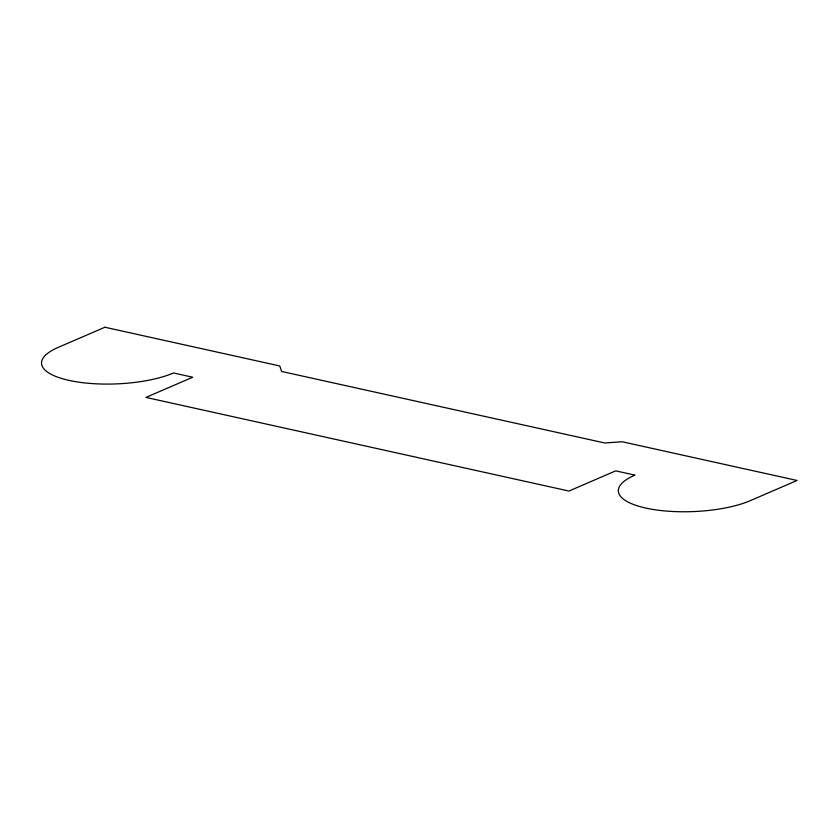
<?xml version="1.0" encoding="UTF-8"?>
<svg xmlns="http://www.w3.org/2000/svg" width="839" height="839" viewBox="0 0 839 839"><rect width="100%" height="100%" fill="white"/><g stroke="black" fill="none" stroke-linecap="round" stroke-linejoin="round"><path stroke-width="1.26" d="M104.885 327.241L58.122 347.43A74.314 23.702 -2.4 0 0 69.039 380.392A74.314 23.702 -2.4 0 0 173.484 372.967L192.708 377.225L145.944 397.413L568.936 491.046L615.7 470.857L634.924 475.115A74.314 23.702 -2.4 0 0 645.841 508.077A74.314 23.702 -2.4 0 0 750.286 500.652L797.05 480.464L622.181 441.754L604.772 442.992L281.579 371.446L279.765 365.961L104.885 327.241"/></g></svg>
